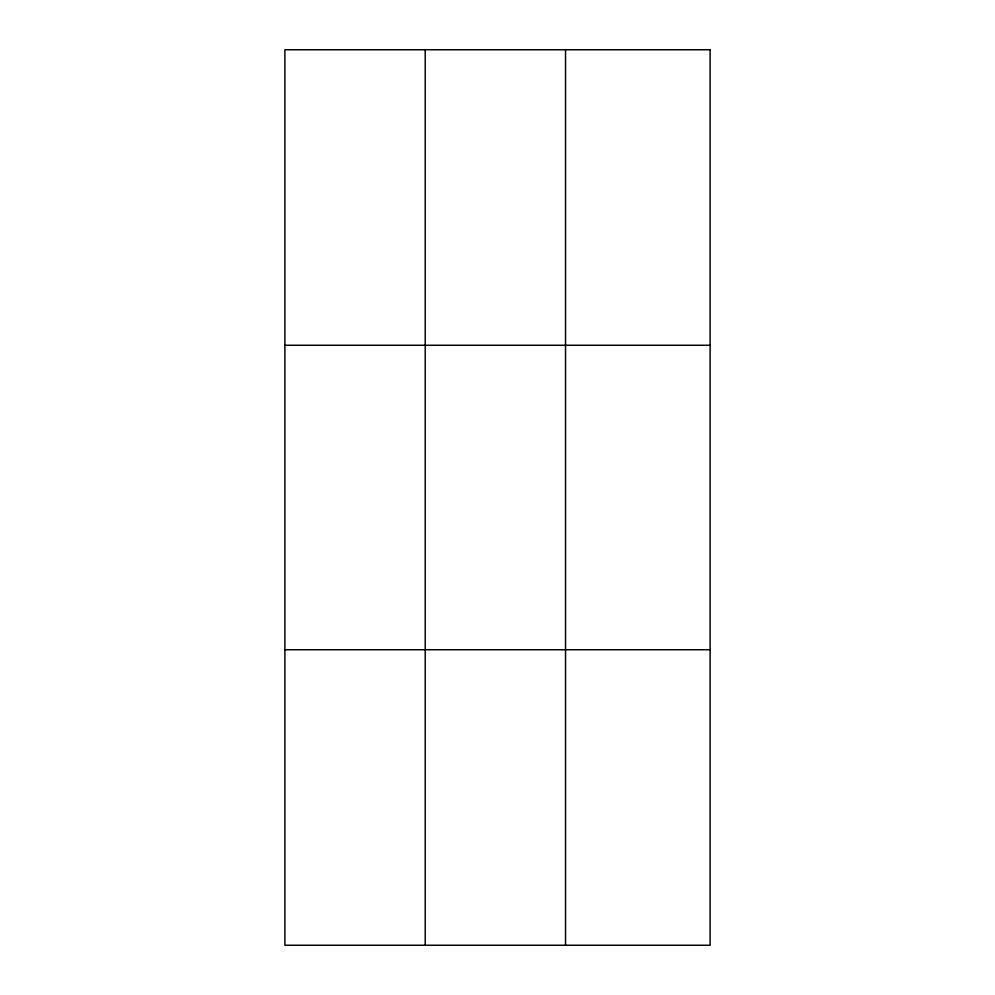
<?xml version="1.0" encoding="UTF-8"?>
<svg xmlns="http://www.w3.org/2000/svg" width="995" height="995" viewBox="0 0 995 995"><rect width="100%" height="100%" fill="white"/><g stroke="black" fill="none" stroke-linecap="round" stroke-linejoin="round"><path stroke-width="1.49" d="M425.213 49.75L425.213 945.25M565.533 49.75L565.533 945.25M284.893 345.265L710.107 345.265M284.893 649.735L710.107 649.735M710.107 49.75L710.107 945.25L284.893 945.25L284.893 49.75L710.107 49.75"/></g></svg>
